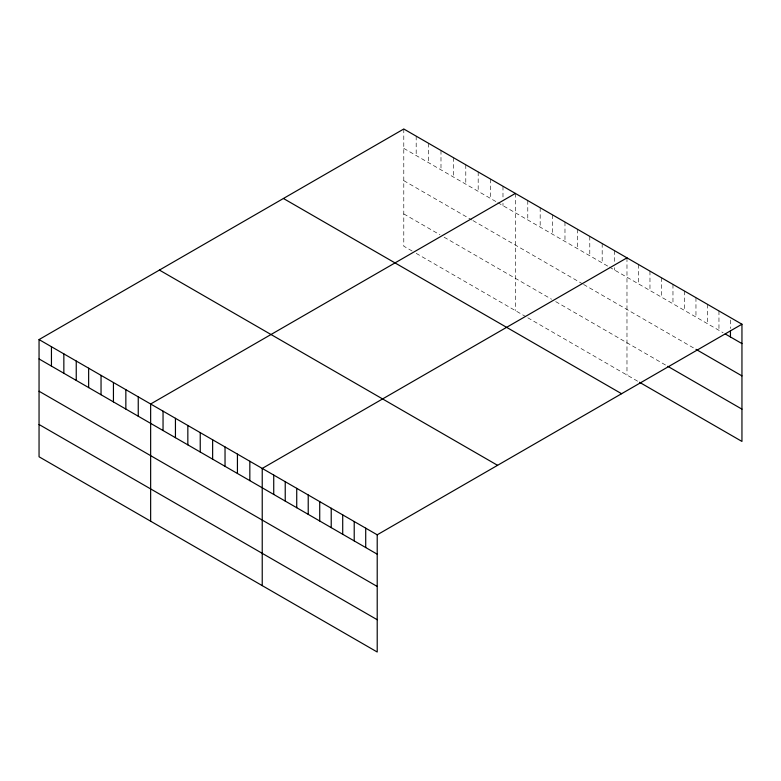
<?xml version="1.0" encoding="UTF-8"?>
<svg xmlns="http://www.w3.org/2000/svg" width="781" height="781" viewBox="0 0 781 781"><rect width="100%" height="100%" fill="white"/><g stroke="black" fill="none" stroke-linecap="round" stroke-linejoin="round"><path stroke-width="0.59" stroke-dasharray="3.9 2.93" d="M403.787 128.992L403.787 246.191L414.125 252.156M403.787 148.37L496.784 202.064M497.819 202.66L608.379 266.487M609.414 267.082L723.138 332.745M403.787 180.655L471.988 220.027M473.022 220.623L582.548 283.854M583.583 284.45L694.914 348.726M403.787 213.916L439.957 234.788M444.086 237.18L551.552 299.221M555.682 301.603L666.691 365.693M416.185 253.356L525.72 316.588M527.78 317.779L638.477 381.684M730.45 320.015L730.45 328.489M718.959 310.945L718.959 330.324M707.459 304.317L707.459 323.695M695.959 297.678L695.959 317.057M684.459 291.04L684.459 310.418M672.968 284.401L672.968 303.78M661.468 277.763L661.468 297.141M649.968 271.124L649.968 290.503M638.477 264.486L638.477 283.864M626.977 257.847L626.977 375.046M614.579 250.691L614.579 262.797M614.579 267.649L614.579 270.07M602.18 243.526L602.18 262.904M589.782 236.37L589.782 255.748M577.384 229.214L577.384 248.592M564.975 222.058L564.975 241.436M552.577 214.892L552.577 234.271M540.179 207.736L540.179 227.115M527.78 200.58L527.78 219.959M515.382 193.415L515.382 310.623M502.984 186.259L502.984 198.374M502.984 203.216L502.984 205.637M490.585 179.103L490.585 198.481M478.187 171.947L478.187 191.325M465.788 164.781L465.788 184.16M453.39 157.625L453.39 177.004M440.992 150.469L440.992 169.848M428.593 143.304L428.593 162.692M416.185 136.148L416.185 155.526"/><path stroke-width="1.17" d="M741.95 324.222L377.213 534.809L377.213 652.008L39.05 456.778L39.05 339.569L403.787 128.992L741.95 324.222L741.95 441.431L639.522 382.29M515.382 193.415L150.645 404.002L150.645 521.2M626.977 257.847L262.231 468.424L262.231 585.633M725.227 333.946L741.95 343.601M695.959 349.332L741.95 375.886M667.735 366.299L741.95 409.146M283.425 198.481L621.588 393.722M159.412 270.08L497.575 465.32M39.05 339.569L377.213 534.809M39.05 358.948L377.213 554.188M39.05 391.232L377.213 586.463M39.05 424.493L377.213 619.723M730.45 330.91L730.45 336.962M365.713 528.171L365.713 547.549M354.213 521.532L354.213 540.911M342.713 514.894L342.713 534.272M331.222 508.255L331.222 527.634M319.722 501.617L319.722 520.995M308.222 494.978L308.222 514.357M296.731 488.34L296.731 507.718M285.231 481.701L285.231 501.08M273.731 475.063L273.731 494.441M249.832 461.268L249.832 480.647M237.434 454.112L237.434 473.491M225.035 446.947L225.035 466.325M212.637 439.791L212.637 459.169M200.239 432.635L200.239 452.014M187.84 425.479L187.84 444.858M175.442 418.313L175.442 437.692M163.044 411.157L163.044 430.536M138.247 396.846L138.247 416.224M125.848 389.68L125.848 409.059M113.44 382.524L113.44 401.903M101.042 375.368L101.042 394.747M88.643 368.202L88.643 387.581M76.245 361.047L76.245 380.425M63.847 353.891L63.847 373.269M51.448 346.735L51.448 366.113"/></g></svg>
